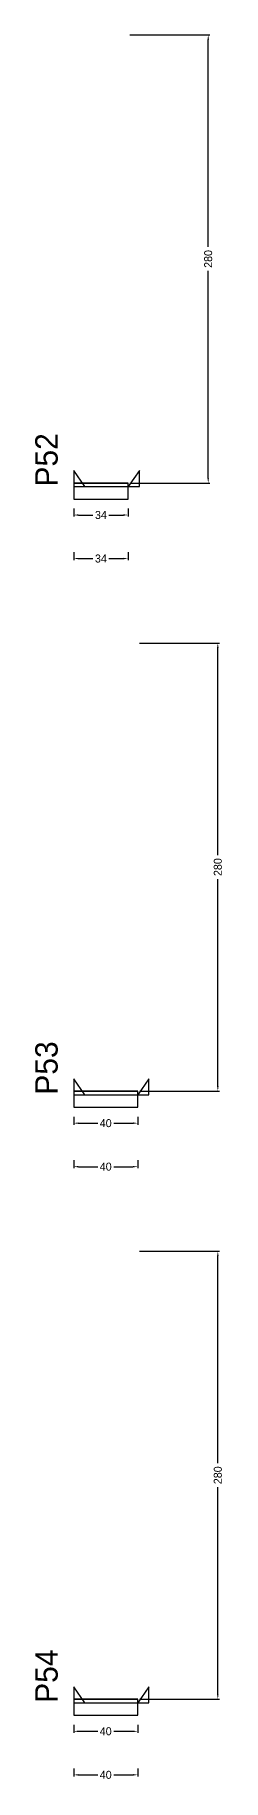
# Model space of a CAD drawing. Header units: centimetres. Extents: x -12000 to 4093, y -4566 to 1796.
# Drawn here: x 3976 to 4093, y -4228 to -3138 of the extents above; entities that cross this region are included whole.
import ezdxf

# ---------------------------------------------------------------- set-up
doc = ezdxf.new("R2010")
doc.units = ezdxf.units.CM
for name, color, linetype in [('NOMENCLATURA', 7, 'Continuous'), ('SARR_2.2x10', 60, 'Continuous'), ('SARR_2.2x7', 40, 'Continuous')]:
    doc.layers.add(name, color=color, linetype=linetype)
doc.dimstyles.new('PAINEL-NOVA', dxfattribs={"dimtxt": 5, "dimasz": 3, "dimexe": 1, "dimexo": 1, "dimgap": 1, "dimtad": 1, "dimcen": 2.5, "dimazin": 3, "dimtfac": 1, "dimtmove": 0, "dimatfit": 3})

# ---------------------------------------------------------------- blocks, each defined once
blk = doc.blocks.new('_CLOSEDFILLED')
at = {"color": 0, "linetype": 'BYBLOCK'}
blk.add_solid([(-1, 0.16), (0, 0), (-1, -0.16)], dxfattribs=at)
blk = doc.blocks.new('*D255')
for p, q in [((4000, -3433.8), (4000, -3438.8)), ((4034, -3433.8), (4034, -3438.8)), ((4003, -3437.8), (4012, -3437.8)), ((4022, -3437.8), (4031, -3437.8))]:
    blk.add_line(p, q)
at = {"layer": 'Defpoints'}
for p in [(4000, -3432.8), (4034, -3432.8), (4000, -3437.8)]:
    blk.add_point(p, dxfattribs=at)
at = {"layer": 'SARR_2.2x10', "xscale": 3, "yscale": 3, "rotation": 180}
blk.add_blockref('_CLOSEDFILLED', (4000, -3437.8), dxfattribs=at)
at = {"layer": 'SARR_2.2x10', "xscale": 3, "yscale": 3}
blk.add_blockref('_CLOSEDFILLED', (4034, -3437.8), dxfattribs=at)
at = {"layer": 'SARR_2.2x10', "insert": (4017, -3437.8), "char_height": 5, "attachment_point": 5}
blk.add_mtext('34', dxfattribs=at)
blk = doc.blocks.new('*D256')
for p, q in [((4035, -3137.8), (4085, -3137.8)), ((4084, -3270.3), (4084, -3140.8)), ((4084, -3414.8), (4084, -3285.3)), ((4035, -3417.8), (4085, -3417.8))]:
    blk.add_line(p, q)
at = {"layer": 'Defpoints'}
for p in [(4034, -3137.8), (4034, -3417.8), (4084, -3417.8)]:
    blk.add_point(p, dxfattribs=at)
at = {"layer": 'SARR_2.2x10', "xscale": 3, "yscale": 3}
for p, rotation in [((4084, -3137.8), 90), ((4084, -3417.8), 270)]:
    blk.add_blockref('_CLOSEDFILLED', p, dxfattribs=dict(at, rotation=rotation))
at = {"layer": 'SARR_2.2x10', "insert": (4084, -3277.8), "char_height": 5, "attachment_point": 5, "rotation": 90}
blk.add_mtext('280', dxfattribs=at)
blk = doc.blocks.new('*D257')
for p, q in [((4035, -3137.8), (4085, -3137.8)), ((4084, -3270.3), (4084, -3140.8)), ((4084, -3414.8), (4084, -3285.3)), ((4035, -3417.8), (4085, -3417.8))]:
    blk.add_line(p, q)
at = {"layer": 'Defpoints'}
for p in [(4034, -3137.8), (4034, -3417.8), (4084, -3417.8)]:
    blk.add_point(p, dxfattribs=at)
at = {"layer": 'SARR_2.2x10', "xscale": 3, "yscale": 3}
for p, rotation in [((4084, -3137.8), 90), ((4084, -3417.8), 270)]:
    blk.add_blockref('_CLOSEDFILLED', p, dxfattribs=dict(at, rotation=rotation))
at = {"layer": 'SARR_2.2x10', "insert": (4084, -3277.8), "char_height": 5, "attachment_point": 5, "rotation": 90}
blk.add_mtext('280', dxfattribs=at)
blk = doc.blocks.new('*D258')
for p, q in [((4035, -3137.8), (4085, -3137.8)), ((4084, -3270.3), (4084, -3140.8)), ((4084, -3414.8), (4084, -3285.3)), ((4035, -3417.8), (4085, -3417.8))]:
    blk.add_line(p, q)
at = {"layer": 'Defpoints'}
for p in [(4034, -3137.8), (4034, -3417.8), (4084, -3417.8)]:
    blk.add_point(p, dxfattribs=at)
at = {"layer": 'SARR_2.2x10', "xscale": 3, "yscale": 3}
for p, rotation in [((4084, -3137.8), 90), ((4084, -3417.8), 270)]:
    blk.add_blockref('_CLOSEDFILLED', p, dxfattribs=dict(at, rotation=rotation))
at = {"layer": 'SARR_2.2x10', "insert": (4084, -3277.8), "char_height": 5, "attachment_point": 5, "rotation": 90}
blk.add_mtext('280', dxfattribs=at)
blk = doc.blocks.new('*D259')
for p, q in [((4035, -3137.8), (4085, -3137.8)), ((4084, -3270.3), (4084, -3140.8)), ((4084, -3414.8), (4084, -3285.3)), ((4035, -3417.8), (4085, -3417.8))]:
    blk.add_line(p, q)
at = {"layer": 'Defpoints'}
for p in [(4034, -3137.8), (4034, -3417.8), (4084, -3417.8)]:
    blk.add_point(p, dxfattribs=at)
at = {"layer": 'SARR_2.2x10', "xscale": 3, "yscale": 3}
for p, rotation in [((4084, -3137.8), 90), ((4084, -3417.8), 270)]:
    blk.add_blockref('_CLOSEDFILLED', p, dxfattribs=dict(at, rotation=rotation))
at = {"layer": 'SARR_2.2x10', "insert": (4084, -3277.8), "char_height": 5, "attachment_point": 5, "rotation": 90}
blk.add_mtext('280', dxfattribs=at)
blk = doc.blocks.new('*D260')
for p, q in [((4000, -3461), (4000, -3466)), ((4003, -3465), (4012, -3465)), ((4022, -3465), (4031, -3465)), ((4034, -3461), (4034, -3466))]:
    blk.add_line(p, q)
at = {"layer": 'Defpoints'}
for p in [(4000, -3460), (4000, -3465), (4034, -3460)]:
    blk.add_point(p, dxfattribs=at)
at = {"layer": 'SARR_2.2x10', "xscale": 3, "yscale": 3, "rotation": 180}
blk.add_blockref('_CLOSEDFILLED', (4000, -3465), dxfattribs=at)
at = {"layer": 'SARR_2.2x10', "xscale": 3, "yscale": 3}
blk.add_blockref('_CLOSEDFILLED', (4034, -3465), dxfattribs=at)
at = {"layer": 'SARR_2.2x10', "insert": (4017, -3465), "char_height": 5, "attachment_point": 5}
blk.add_mtext('34', dxfattribs=at)
blk = doc.blocks.new('GRA-E')
at = {"layer": 'SARR_2.2x7'}
blk.add_lwpolyline([(0, 0), (7, 0), (0, 10)], close=True, dxfattribs=at)
blk = doc.blocks.new('GRA-D')
at = {"layer": 'SARR_2.2x7'}
blk.add_lwpolyline([(0, 0), (7, 0), (7, 10)], close=True, dxfattribs=at)
blk = doc.blocks.new('*D281')
for p, q in [((4000, -3813.8), (4000, -3818.8)), ((4040, -3813.8), (4040, -3818.8)), ((4003, -3817.8), (4015, -3817.8)), ((4025, -3817.8), (4037, -3817.8))]:
    blk.add_line(p, q)
at = {"layer": 'Defpoints'}
for p in [(4000, -3812.8), (4040, -3812.8), (4000, -3817.8)]:
    blk.add_point(p, dxfattribs=at)
at = {"layer": 'SARR_2.2x10', "xscale": 3, "yscale": 3, "rotation": 180}
blk.add_blockref('_CLOSEDFILLED', (4000, -3817.8), dxfattribs=at)
at = {"layer": 'SARR_2.2x10', "xscale": 3, "yscale": 3}
blk.add_blockref('_CLOSEDFILLED', (4040, -3817.8), dxfattribs=at)
at = {"layer": 'SARR_2.2x10', "insert": (4020, -3817.8), "char_height": 5, "attachment_point": 5}
blk.add_mtext('40', dxfattribs=at)
blk = doc.blocks.new('*D282')
for p, q in [((4041, -3517.8), (4091, -3517.8)), ((4090, -3650.3), (4090, -3520.8)), ((4090, -3794.8), (4090, -3665.3)), ((4041, -3797.8), (4091, -3797.8))]:
    blk.add_line(p, q)
at = {"layer": 'Defpoints'}
for p in [(4040, -3517.8), (4040, -3797.8), (4090, -3797.8)]:
    blk.add_point(p, dxfattribs=at)
at = {"layer": 'SARR_2.2x10', "xscale": 3, "yscale": 3}
for p, rotation in [((4090, -3517.8), 90), ((4090, -3797.8), 270)]:
    blk.add_blockref('_CLOSEDFILLED', p, dxfattribs=dict(at, rotation=rotation))
at = {"layer": 'SARR_2.2x10', "insert": (4090, -3657.8), "char_height": 5, "attachment_point": 5, "rotation": 90}
blk.add_mtext('280', dxfattribs=at)
blk = doc.blocks.new('*D283')
for p, q in [((4041, -3517.8), (4091, -3517.8)), ((4090, -3650.3), (4090, -3520.8)), ((4090, -3794.8), (4090, -3665.3)), ((4041, -3797.8), (4091, -3797.8))]:
    blk.add_line(p, q)
at = {"layer": 'Defpoints'}
for p in [(4040, -3517.8), (4040, -3797.8), (4090, -3797.8)]:
    blk.add_point(p, dxfattribs=at)
at = {"layer": 'SARR_2.2x10', "xscale": 3, "yscale": 3}
for p, rotation in [((4090, -3517.8), 90), ((4090, -3797.8), 270)]:
    blk.add_blockref('_CLOSEDFILLED', p, dxfattribs=dict(at, rotation=rotation))
at = {"layer": 'SARR_2.2x10', "insert": (4090, -3657.8), "char_height": 5, "attachment_point": 5, "rotation": 90}
blk.add_mtext('280', dxfattribs=at)
blk = doc.blocks.new('*D284')
for p, q in [((4041, -3517.8), (4091, -3517.8)), ((4090, -3650.3), (4090, -3520.8)), ((4090, -3794.8), (4090, -3665.3)), ((4041, -3797.8), (4091, -3797.8))]:
    blk.add_line(p, q)
at = {"layer": 'Defpoints'}
for p in [(4040, -3517.8), (4040, -3797.8), (4090, -3797.8)]:
    blk.add_point(p, dxfattribs=at)
at = {"layer": 'SARR_2.2x10', "xscale": 3, "yscale": 3}
for p, rotation in [((4090, -3517.8), 90), ((4090, -3797.8), 270)]:
    blk.add_blockref('_CLOSEDFILLED', p, dxfattribs=dict(at, rotation=rotation))
at = {"layer": 'SARR_2.2x10', "insert": (4090, -3657.8), "char_height": 5, "attachment_point": 5, "rotation": 90}
blk.add_mtext('280', dxfattribs=at)
blk = doc.blocks.new('*D285')
for p, q in [((4041, -3517.8), (4091, -3517.8)), ((4090, -3650.3), (4090, -3520.8)), ((4090, -3794.8), (4090, -3665.3)), ((4041, -3797.8), (4091, -3797.8))]:
    blk.add_line(p, q)
at = {"layer": 'Defpoints'}
for p in [(4040, -3517.8), (4040, -3797.8), (4090, -3797.8)]:
    blk.add_point(p, dxfattribs=at)
at = {"layer": 'SARR_2.2x10', "xscale": 3, "yscale": 3}
for p, rotation in [((4090, -3517.8), 90), ((4090, -3797.8), 270)]:
    blk.add_blockref('_CLOSEDFILLED', p, dxfattribs=dict(at, rotation=rotation))
at = {"layer": 'SARR_2.2x10', "insert": (4090, -3657.8), "char_height": 5, "attachment_point": 5, "rotation": 90}
blk.add_mtext('280', dxfattribs=at)
blk = doc.blocks.new('*D286')
for p, q in [((4000, -3841), (4000, -3846)), ((4003, -3845), (4015, -3845)), ((4025, -3845), (4037, -3845)), ((4040, -3841), (4040, -3846))]:
    blk.add_line(p, q)
at = {"layer": 'Defpoints'}
for p in [(4000, -3840), (4000, -3845), (4040, -3840)]:
    blk.add_point(p, dxfattribs=at)
at = {"layer": 'SARR_2.2x10', "xscale": 3, "yscale": 3, "rotation": 180}
blk.add_blockref('_CLOSEDFILLED', (4000, -3845), dxfattribs=at)
at = {"layer": 'SARR_2.2x10', "xscale": 3, "yscale": 3}
blk.add_blockref('_CLOSEDFILLED', (4040, -3845), dxfattribs=at)
at = {"layer": 'SARR_2.2x10', "insert": (4020, -3845), "char_height": 5, "attachment_point": 5}
blk.add_mtext('40', dxfattribs=at)
blk = doc.blocks.new('*D307')
for p, q in [((4000, -4193.8), (4000, -4198.8)), ((4003, -4197.8), (4015, -4197.8)), ((4025, -4197.8), (4037, -4197.8)), ((4040, -4193.8), (4040, -4198.8))]:
    blk.add_line(p, q)
at = {"layer": 'Defpoints'}
for p in [(4000, -4192.8), (4000, -4197.8), (4040, -4192.8)]:
    blk.add_point(p, dxfattribs=at)
at = {"layer": 'SARR_2.2x10', "xscale": 3, "yscale": 3, "rotation": 180}
blk.add_blockref('_CLOSEDFILLED', (4000, -4197.8), dxfattribs=at)
at = {"layer": 'SARR_2.2x10', "xscale": 3, "yscale": 3}
blk.add_blockref('_CLOSEDFILLED', (4040, -4197.8), dxfattribs=at)
at = {"layer": 'SARR_2.2x10', "insert": (4020, -4197.8), "char_height": 5, "attachment_point": 5}
blk.add_mtext('40', dxfattribs=at)
blk = doc.blocks.new('*D308')
for p, q in [((4041, -3897.8), (4091, -3897.8)), ((4090, -4030.3), (4090, -3900.8)), ((4090, -4174.8), (4090, -4045.3)), ((4041, -4177.8), (4091, -4177.8))]:
    blk.add_line(p, q)
at = {"layer": 'Defpoints'}
for p in [(4040, -3897.8), (4040, -4177.8), (4090, -4177.8)]:
    blk.add_point(p, dxfattribs=at)
at = {"layer": 'SARR_2.2x10', "xscale": 3, "yscale": 3}
for p, rotation in [((4090, -3897.8), 90), ((4090, -4177.8), 270)]:
    blk.add_blockref('_CLOSEDFILLED', p, dxfattribs=dict(at, rotation=rotation))
at = {"layer": 'SARR_2.2x10', "insert": (4090, -4037.8), "char_height": 5, "attachment_point": 5, "rotation": 90}
blk.add_mtext('280', dxfattribs=at)
blk = doc.blocks.new('*D309')
for p, q in [((4041, -3897.8), (4091, -3897.8)), ((4090, -4030.3), (4090, -3900.8)), ((4090, -4174.8), (4090, -4045.3)), ((4041, -4177.8), (4091, -4177.8))]:
    blk.add_line(p, q)
at = {"layer": 'Defpoints'}
for p in [(4040, -3897.8), (4040, -4177.8), (4090, -4177.8)]:
    blk.add_point(p, dxfattribs=at)
at = {"layer": 'SARR_2.2x10', "xscale": 3, "yscale": 3}
for p, rotation in [((4090, -3897.8), 90), ((4090, -4177.8), 270)]:
    blk.add_blockref('_CLOSEDFILLED', p, dxfattribs=dict(at, rotation=rotation))
at = {"layer": 'SARR_2.2x10', "insert": (4090, -4037.8), "char_height": 5, "attachment_point": 5, "rotation": 90}
blk.add_mtext('280', dxfattribs=at)
blk = doc.blocks.new('*D310')
for p, q in [((4041, -3897.8), (4091, -3897.8)), ((4090, -4030.3), (4090, -3900.8)), ((4090, -4174.8), (4090, -4045.3)), ((4041, -4177.8), (4091, -4177.8))]:
    blk.add_line(p, q)
at = {"layer": 'Defpoints'}
for p in [(4040, -3897.8), (4040, -4177.8), (4090, -4177.8)]:
    blk.add_point(p, dxfattribs=at)
at = {"layer": 'SARR_2.2x10', "xscale": 3, "yscale": 3}
for p, rotation in [((4090, -3897.8), 90), ((4090, -4177.8), 270)]:
    blk.add_blockref('_CLOSEDFILLED', p, dxfattribs=dict(at, rotation=rotation))
at = {"layer": 'SARR_2.2x10', "insert": (4090, -4037.8), "char_height": 5, "attachment_point": 5, "rotation": 90}
blk.add_mtext('280', dxfattribs=at)
blk = doc.blocks.new('*D311')
for p, q in [((4041, -3897.8), (4091, -3897.8)), ((4090, -4030.3), (4090, -3900.8)), ((4090, -4174.8), (4090, -4045.3)), ((4041, -4177.8), (4091, -4177.8))]:
    blk.add_line(p, q)
at = {"layer": 'Defpoints'}
for p in [(4040, -3897.8), (4040, -4177.8), (4090, -4177.8)]:
    blk.add_point(p, dxfattribs=at)
at = {"layer": 'SARR_2.2x10', "xscale": 3, "yscale": 3}
for p, rotation in [((4090, -3897.8), 90), ((4090, -4177.8), 270)]:
    blk.add_blockref('_CLOSEDFILLED', p, dxfattribs=dict(at, rotation=rotation))
at = {"layer": 'SARR_2.2x10', "insert": (4090, -4037.8), "char_height": 5, "attachment_point": 5, "rotation": 90}
blk.add_mtext('280', dxfattribs=at)
blk = doc.blocks.new('*D312')
for p, q in [((4000, -4221), (4000, -4226)), ((4003, -4225), (4015, -4225)), ((4025, -4225), (4037, -4225)), ((4040, -4221), (4040, -4226))]:
    blk.add_line(p, q)
at = {"layer": 'Defpoints'}
for p in [(4000, -4220), (4040, -4220), (4000, -4225)]:
    blk.add_point(p, dxfattribs=at)
at = {"layer": 'SARR_2.2x10', "xscale": 3, "yscale": 3, "rotation": 180}
blk.add_blockref('_CLOSEDFILLED', (4000, -4225), dxfattribs=at)
at = {"layer": 'SARR_2.2x10', "xscale": 3, "yscale": 3}
blk.add_blockref('_CLOSEDFILLED', (4040, -4225), dxfattribs=at)
at = {"layer": 'SARR_2.2x10', "insert": (4020, -4225), "char_height": 5, "attachment_point": 5}
blk.add_mtext('40', dxfattribs=at)

msp = doc.modelspace()

# ---------------------------------------------------------------- linework, layer by layer
at = {"layer": 'SARR_2.2x10'}
for p, q in [((4034, -3417.8), (4000, -3417.8)), ((4000, -3417.8), (4000, -3427.8)), ((4034, -3427.8), (4034, -3417.8)), ((4000, -3427.8), (4034, -3427.8)), ((4040, -3797.8), (4000, -3797.8)), ((4000, -3797.8), (4000, -3807.8)), ((4040, -3807.8), (4040, -3797.8)), ((4000, -3807.8), (4040, -3807.8)), ((4040, -4177.8), (4000, -4177.8)), ((4000, -4177.8), (4000, -4187.8)), ((4040, -4187.8), (4040, -4177.8)), ((4000, -4187.8), (4040, -4187.8))]:
    msp.add_line(p, q, dxfattribs=at)
at = {"layer": 'SARR_2.2x7'}
for p, q in [((4034, -3417.8), (4000, -3417.8)), ((4000, -3417.8), (4000, -3420)), ((4000, -3417.8), (4007, -3417.8)), ((4000, -3417.8), (4007, -3417.8)), ((4000, -3417.8), (4007, -3417.8)), ((4000, -3417.8), (4007, -3417.8)), ((4000, -3420), (4034, -3420)), ((4007, -3417.8), (4034, -3417.8)), ((4007, -3417.8), (4034, -3417.8)), ((4007, -3417.8), (4034, -3417.8)), ((4007, -3417.8), (4034, -3417.8)), ((4034, -3420), (4034, -3417.8)), ((4040, -3797.8), (4000, -3797.8)), ((4000, -3797.8), (4000, -3800)), ((4000, -3797.8), (4007, -3797.8)), ((4000, -3797.8), (4007, -3797.8)), ((4000, -3797.8), (4007, -3797.8)), ((4000, -3797.8), (4007, -3797.8)), ((4000, -3800), (4040, -3800)), ((4007, -3797.8), (4040, -3797.8)), ((4007, -3797.8), (4040, -3797.8)), ((4007, -3797.8), (4040, -3797.8)), ((4007, -3797.8), (4040, -3797.8)), ((4040, -3800), (4040, -3797.8)), ((4040, -4177.8), (4000, -4177.8)), ((4000, -4177.8), (4000, -4180)), ((4000, -4177.8), (4007, -4177.8)), ((4000, -4177.8), (4007, -4177.8)), ((4000, -4177.8), (4007, -4177.8)), ((4000, -4177.8), (4007, -4177.8)), ((4000, -4180), (4040, -4180)), ((4007, -4177.8), (4040, -4177.8)), ((4007, -4177.8), (4040, -4177.8)), ((4007, -4177.8), (4040, -4177.8)), ((4007, -4177.8), (4040, -4177.8)), ((4040, -4180), (4040, -4177.8))]:
    msp.add_line(p, q, dxfattribs=at)

# ---------------------------------------------------------------- block references
for name, p in [('GRA-E', (4000, -3420)), ('GRA-D', (4034, -3420)), ('GRA-E', (4000, -3800)), ('GRA-D', (4040, -3800)), ('GRA-E', (4000, -4180)), ('GRA-D', (4040, -4180))]:
    msp.add_blockref(name, p, dxfattribs=at)

# ---------------------------------------------------------------- texts
at = {"layer": 'NOMENCLATURA'}
for s, p in [('P52', (3990, -3420)), ('P53', (3990, -3800)), ('P54', (3990, -4180))]:
    msp.add_text(s, height=14, rotation=90, dxfattribs=at).set_placement(p)

# ---------------------------------------------------------------- dimensions: what is measured, and where the dimension line sits
at = {"layer": 'SARR_2.2x10'}
for base, p1, p2, picture, middle in [((4084, -3417.8), (4034, -3417.8), (4034, -3137.8), '*D256', (4084, -3277.8)), ((4084, -3417.8), (4034, -3417.8), (4034, -3137.8), '*D257', (4084, -3277.8)), ((4084, -3417.8), (4034, -3417.8), (4034, -3137.8), '*D258', (4084, -3277.8)), ((4084, -3417.8), (4034, -3417.8), (4034, -3137.8), '*D259', (4084, -3277.8)), ((4090, -3797.8), (4040, -3797.8), (4040, -3517.8), '*D282', (4090, -3657.8)), ((4090, -3797.8), (4040, -3797.8), (4040, -3517.8), '*D283', (4090, -3657.8)), ((4090, -3797.8), (4040, -3797.8), (4040, -3517.8), '*D284', (4090, -3657.8)), ((4090, -3797.8), (4040, -3797.8), (4040, -3517.8), '*D285', (4090, -3657.8)), ((4090, -4177.8), (4040, -4177.8), (4040, -3897.8), '*D308', (4090, -4037.8)), ((4090, -4177.8), (4040, -4177.8), (4040, -3897.8), '*D309', (4090, -4037.8)), ((4090, -4177.8), (4040, -4177.8), (4040, -3897.8), '*D310', (4090, -4037.8)), ((4090, -4177.8), (4040, -4177.8), (4040, -3897.8), '*D311', (4090, -4037.8))]:
    dim = msp.add_linear_dim(base=base, p1=p1, p2=p2, angle=90, dimstyle='PAINEL-NOVA', dxfattribs=at)
    dim.commit()
    dim.dimension.update_dxf_attribs({"geometry": picture, "text_midpoint": middle})
for base, p1, p2, picture, middle in [((4000, -3437.8), (4000, -3432.8), (4034, -3432.8), '*D255', (4017, -3437.8)), ((4000, -3465), (4000, -3460), (4034, -3460), '*D260', (4017, -3465)), ((4000, -3817.8), (4000, -3812.8), (4040, -3812.8), '*D281', (4020, -3817.8)), ((4000, -3845), (4000, -3840), (4040, -3840), '*D286', (4020, -3845)), ((4000, -4197.8), (4000, -4192.8), (4040, -4192.8), '*D307', (4020, -4197.8)), ((4000, -4225), (4000, -4220), (4040, -4220), '*D312', (4020, -4225))]:
    dim = msp.add_linear_dim(base=base, p1=p1, p2=p2, dimstyle='PAINEL-NOVA', dxfattribs=at)
    dim.commit()
    dim.dimension.update_dxf_attribs({"geometry": picture, "text_midpoint": middle})

doc.saveas('drawing.dxf')
